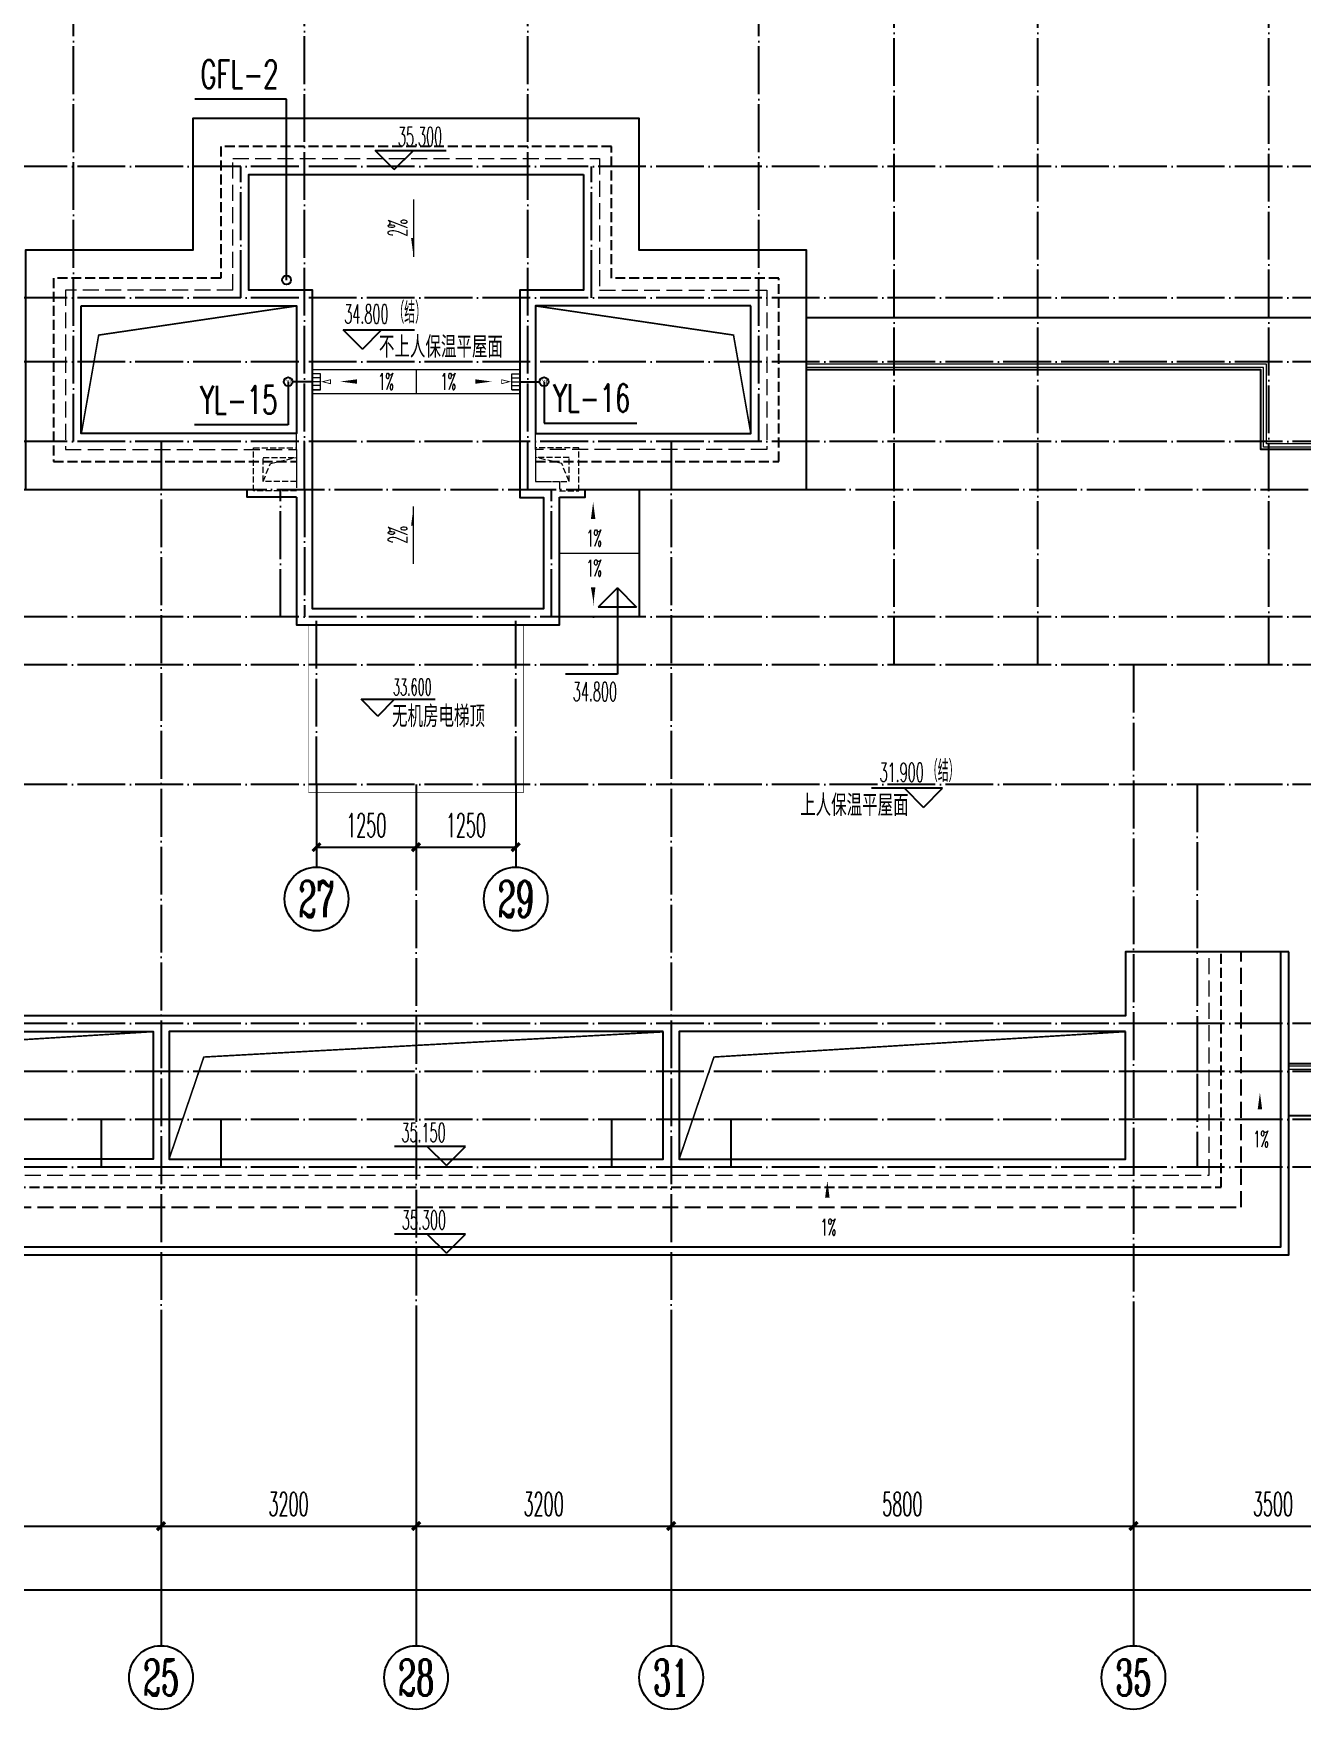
# Model space of a CAD drawing. Extents: x 27938 to 1507990, y 110129 to 923079.
# Drawn here: x 860617 to 876525, y 202607 to 223623 of the extents above; entities that cross this region are included whole.
import ezdxf
from ezdxf.enums import TextEntityAlignment as Align

# ---------------------------------------------------------------- set-up
doc = ezdxf.new("R2010")
doc.units = 0
doc.header["$LTSCALE"] = 1000
doc.header["$MEASUREMENT"] = 0
for name, pattern in [('#P_--_20B1_001_t3$0$DASH', [0.35, 0.25, -0.1]), ('$1$DASH', [0.35, 0.25, -0.1]), ('__DASH', [0.35, 0.25, -0.1]), ('DASH', [0.35, 0.25, -0.1]), ('DOTE', [2.4200000000000004, 2, -0.2, 0.02, -0.2])]:
    doc.linetypes.add(name, pattern=pattern)
for name, color, linetype in [('$RECOVER_210609100354-0', 7, 'Continuous'), ('AXIS', 3, 'Continuous'), ('AXIS_TEXT', 7, 'Continuous'), ('DIM_ELEV', 3, 'Continuous'), ('DIM_管井排水', 5, 'Continuous'), ('DIM_雨水', 4, 'Continuous'), ('DOTE', 1, 'Continuous'), ('PUB_TEXT', 4, 'Continuous'), ('ROOF', 4, 'Continuous'), ('STAIR', 2, 'Continuous'), ('VPIPE-凝结', 150, 'N'), ('VPIPE-管井排水', 210, 'GF'), ('VPIPE-雨水', 4, 'Y'), ('看线', 251, 'Continuous')]:
    doc.layers.add(name, color=color, linetype=linetype)
for name, color, linetype, lineweight in [('平面-分水线', 214, 'Continuous', 15), ('平面-排水沟', 86, 'Continuous', 15), ('平面-栏杆', 135, 'Continuous', 15), ('平面-看线', 45, 'Continuous', 15), ('线脚', 6, 'Continuous', 15)]:
    doc.layers.add(name, color=color, linetype=linetype, lineweight=lineweight)
doc.styles.add('_TCH_AXIS', font='COMPLEX', dxfattribs={"bigfont": 'GBCBIG'})
doc.styles.add('_TCH_DIM', font='SIMPLEX.shx', dxfattribs={"width": 0.7, "bigfont": 'GBCBIG.shx'})
doc.styles.add('_TCH_DIM_T3', font='SIMPLEX.shx', dxfattribs={"width": 0.4941176470588236, "bigfont": 'GBCBIG.shx'})
doc.styles.add('_TWT_SERIAL', font='SIMPLEX', dxfattribs={"width": 0.8, "height": 3.5, "bigfont": 'HZTXT'})
doc.styles.add('COMPLEX', font='COMPLEX')
doc.styles.get("Standard").update_dxf_attribs({"font": 'gbenor.shx', "bigfont": 'gbcbig.shx'})
doc.linetypes.add('GF', pattern='A,3,-0.2,["GF",Standard,S=0.25,R=0,X=-0.1,Y=-0.115],-0.35', length=3.55)
doc.linetypes.add('N', pattern='A,3,-0.2,["N",Standard,S=0.25,R=0,X=-0.1,Y=-0.115],-0.2', length=3.4)
doc.linetypes.add('Y', pattern='A,3,-0.2,["Y",Standard,S=0.25,R=0,X=-0.1,Y=-0.115],-0.2', length=3.4)
doc.dimstyles.new('_TCH_ARCH&&100', dxfattribs={"dimtxt": 297.5, "dimasz": 100, "dimexe": 250, "dimexo": 300, "dimgap": 126.25, "dimtad": 1, "dimdec": 0, "dimzin": 0, "dimdsep": 46, "dimtxsty": '_TCH_DIM_T3', "dimblk": 'ARCHTICK', "dimcen": 0.09, "dimclrt": 4, "dimazin": 2, "dimtfac": 1, "dimtdec": 0, "dimtix": 1, "dimtmove": 2, "dimatfit": 3, "dimfxl": 100, "dimtolj": 1, "dimtzin": 0, "dimarcsym": 0})

# ---------------------------------------------------------------- blocks, each defined once
blk = doc.blocks.new('DFSFSF')
at = {"layer": '平面-分水线'}
for p, q in [((697141.9143252881, 775567.7311356195), (697141.9143252881, 775667.5561356199)), ((697342.3369560526, 775667.5561356199), (697142.6869560517, 775667.5561356199)), ((697342.3369560526, 775567.7311356195), (697142.6869560517, 775567.7311356195)), ((697193.1069603423, 775567.7311356195), (697193.1069603423, 775667.5561356199)), ((697242.5119560522, 775567.7311356195), (697242.5119560522, 775667.5561356199)), ((697291.916951762, 775567.7311356195), (697291.916951762, 775667.5561356199)), ((697342.3369560526, 775667.5561356199), (697342.3369560526, 775567.7311356195)), ((697342.3369560526, 775567.7311356195), (697342.3369560526, 775667.5561356199))]:
    blk.add_line(p, q, dxfattribs=at)
blk = doc.blocks.new('DFGDGDGD')
at = {"layer": '平面-分水线', "const_width": 10}
blk.add_lwpolyline([(697267.5119560522, 775440.6606483405), (697242.5119560522, 775540.6606483405), (697217.5119560522, 775440.6606483405)], close=True, dxfattribs=at)
blk.add_blockref('DFSFSF', (0, 0))
blk = doc.blocks.new('_ArchTick')
at = {"color": 0, "linetype": 'ByBlock', "const_width": 0.4}
blk.add_lwpolyline([(-0.5, -0.5), (0.5, 0.5)], dxfattribs=at)
blk = doc.blocks.new('*D991')
at = {"layer": 'AXIS', "color": 0, "lineweight": -2}
for p, q in [((865416.5786959686, 213906.9768177416), (865416.5786959686, 213170.7137577193)), ((866666.5786939872, 213906.9768177414), (866666.5786939872, 213170.7137577193)), ((865416.5786959686, 213420.7137577193), (866666.5786939872, 213420.7137577193))]:
    blk.add_line(p, q, dxfattribs=at)
at = {"layer": 'Defpoints', "color": 0}
for p in [(865416.5786959686, 214206.9768177416), (866666.5786939872, 214206.9768177414), (866666.5786939872, 213420.7137577193)]:
    blk.add_point(p, dxfattribs=at)
at = {"layer": 'AXIS', "color": 0, "lineweight": -2, "xscale": 100, "yscale": 100, "zscale": 100, "rotation": 180}
blk.add_blockref('_ArchTick', (865416.5786959686, 213420.7137577193), dxfattribs=at)
at = {"layer": 'AXIS', "color": 0, "lineweight": -2, "xscale": 100, "yscale": 100, "zscale": 100}
blk.add_blockref('_ArchTick', (866666.5786939872, 213420.7137577193), dxfattribs=at)
at = {"layer": 'AXIS', "color": 4, "insert": (866041.5786949779, 213695.7137577193), "char_height": 297.5, "attachment_point": 5, "style": '_TCH_DIM_T3'}
blk.add_mtext('\\A1;1250', dxfattribs=at)
blk = doc.blocks.new('*D992')
at = {"layer": 'AXIS', "color": 0, "lineweight": -2}
for p, q in [((864166.5786979498, 213906.9768177417), (864166.5786979498, 213170.7137577195)), ((865416.5786959686, 213906.9768177416), (865416.5786959686, 213170.7137577195)), ((864166.5786979498, 213420.7137577195), (865416.5786959686, 213420.7137577195))]:
    blk.add_line(p, q, dxfattribs=at)
at = {"layer": 'Defpoints', "color": 0}
for p in [(864166.5786979498, 214206.9768177417), (865416.5786959686, 214206.9768177416), (865416.5786959686, 213420.7137577195)]:
    blk.add_point(p, dxfattribs=at)
at = {"layer": 'AXIS', "color": 0, "lineweight": -2, "xscale": 100, "yscale": 100, "zscale": 100, "rotation": 180}
blk.add_blockref('_ArchTick', (864166.5786979498, 213420.7137577195), dxfattribs=at)
at = {"layer": 'AXIS', "color": 0, "lineweight": -2, "xscale": 100, "yscale": 100, "zscale": 100}
blk.add_blockref('_ArchTick', (865416.5786959686, 213420.7137577195), dxfattribs=at)
at = {"layer": 'AXIS', "color": 4, "insert": (864791.5786969592, 213695.7137577195), "char_height": 297.5, "attachment_point": 5, "style": '_TCH_DIM_T3'}
blk.add_mtext('\\A1;1250', dxfattribs=at)
blk = doc.blocks.new('*D995')
at = {"layer": 'AXIS', "color": 0, "lineweight": -2}
for p, q in [((874416.5655704348, 207107.0013561631), (874416.5655704348, 204657.0013561631)), ((877916.5655704357, 207107.0013561631), (877916.5655704357, 204657.0013561631)), ((874416.5655704348, 204907.0013561631), (877916.5655704357, 204907.0013561631))]:
    blk.add_line(p, q, dxfattribs=at)
at = {"layer": 'Defpoints', "color": 0}
for p in [(874416.5655704348, 207407.0013561631), (877916.5655704357, 207407.0013561631), (877916.5655704357, 204907.0013561631)]:
    blk.add_point(p, dxfattribs=at)
at = {"layer": 'AXIS', "color": 0, "lineweight": -2, "xscale": 100, "yscale": 100, "zscale": 100, "rotation": 180}
blk.add_blockref('_ArchTick', (874416.5655704348, 204907.0013561631), dxfattribs=at)
at = {"layer": 'AXIS', "color": 0, "lineweight": -2, "xscale": 100, "yscale": 100, "zscale": 100}
blk.add_blockref('_ArchTick', (877916.5655704357, 204907.0013561631), dxfattribs=at)
at = {"layer": 'AXIS', "color": 4, "insert": (876166.5655704353, 205182.0013561631), "char_height": 297.5, "attachment_point": 5, "style": '_TCH_DIM_T3'}
blk.add_mtext('\\A1;3500', dxfattribs=at)
blk = doc.blocks.new('*D996')
at = {"layer": 'AXIS', "color": 0, "lineweight": -2}
for p, q in [((868616.587048099, 207107.0013561631), (868616.587048099, 204657.0013561631)), ((874416.5655704348, 207107.0013561631), (874416.5655704348, 204657.0013561631)), ((868616.587048099, 204907.0013561631), (874416.5655704348, 204907.0013561631))]:
    blk.add_line(p, q, dxfattribs=at)
at = {"layer": 'Defpoints', "color": 0}
for p in [(868616.587048099, 207407.0013561631), (874416.5655704348, 207407.0013561631), (874416.5655704348, 204907.0013561631)]:
    blk.add_point(p, dxfattribs=at)
at = {"layer": 'AXIS', "color": 0, "lineweight": -2, "xscale": 100, "yscale": 100, "zscale": 100, "rotation": 180}
blk.add_blockref('_ArchTick', (868616.587048099, 204907.0013561631), dxfattribs=at)
at = {"layer": 'AXIS', "color": 0, "lineweight": -2, "xscale": 100, "yscale": 100, "zscale": 100}
blk.add_blockref('_ArchTick', (874416.5655704348, 204907.0013561631), dxfattribs=at)
at = {"layer": 'AXIS', "color": 4, "insert": (871516.576309267, 205182.0013561631), "char_height": 297.5, "attachment_point": 5, "style": '_TCH_DIM_T3'}
blk.add_mtext('\\A1;5800', dxfattribs=at)
blk = doc.blocks.new('*D997')
at = {"layer": 'AXIS', "color": 0, "lineweight": -2}
for p, q in [((865416.5721294879, 207107.0013561631), (865416.5721294879, 204657.0013561631)), ((868616.587048099, 207107.0013561631), (868616.587048099, 204657.0013561631)), ((865416.5721294879, 204907.0013561631), (868616.587048099, 204907.0013561631))]:
    blk.add_line(p, q, dxfattribs=at)
at = {"layer": 'Defpoints', "color": 0}
for p in [(865416.5721294879, 207407.0013561631), (868616.587048099, 207407.0013561631), (868616.587048099, 204907.0013561631)]:
    blk.add_point(p, dxfattribs=at)
at = {"layer": 'AXIS', "color": 0, "lineweight": -2, "xscale": 100, "yscale": 100, "zscale": 100, "rotation": 180}
blk.add_blockref('_ArchTick', (865416.5721294879, 204907.0013561631), dxfattribs=at)
at = {"layer": 'AXIS', "color": 0, "lineweight": -2, "xscale": 100, "yscale": 100, "zscale": 100}
blk.add_blockref('_ArchTick', (868616.587048099, 204907.0013561631), dxfattribs=at)
at = {"layer": 'AXIS', "color": 4, "insert": (867016.5795887935, 205182.0013561631), "char_height": 297.5, "attachment_point": 5, "style": '_TCH_DIM_T3'}
blk.add_mtext('\\A1;3200', dxfattribs=at)
blk = doc.blocks.new('*D998')
at = {"layer": 'AXIS', "color": 0, "lineweight": -2}
for p, q in [((862216.557227761, 207107.0013561631), (862216.557227761, 204657.0013561631)), ((865416.5721294879, 207107.0013561631), (865416.5721294879, 204657.0013561631)), ((862216.557227761, 204907.0013561631), (865416.5721294879, 204907.0013561631))]:
    blk.add_line(p, q, dxfattribs=at)
at = {"layer": 'Defpoints', "color": 0}
for p in [(862216.557227761, 207407.0013561631), (865416.5721294879, 207407.0013561631), (865416.5721294879, 204907.0013561631)]:
    blk.add_point(p, dxfattribs=at)
at = {"layer": 'AXIS', "color": 0, "lineweight": -2, "xscale": 100, "yscale": 100, "zscale": 100, "rotation": 180}
blk.add_blockref('_ArchTick', (862216.557227761, 204907.0013561631), dxfattribs=at)
at = {"layer": 'AXIS', "color": 0, "lineweight": -2, "xscale": 100, "yscale": 100, "zscale": 100}
blk.add_blockref('_ArchTick', (865416.5721294879, 204907.0013561631), dxfattribs=at)
at = {"layer": 'AXIS', "color": 4, "insert": (863816.5646786245, 205182.0013561631), "char_height": 297.5, "attachment_point": 5, "style": '_TCH_DIM_T3'}
blk.add_mtext('\\A1;3200', dxfattribs=at)
blk = doc.blocks.new('*D999')
at = {"layer": 'AXIS', "color": 0, "lineweight": -2}
for p, q in [((856416.5721270917, 207107.0013561631), (856416.5721270917, 204657.0013561631)), ((862216.557227761, 207107.0013561631), (862216.557227761, 204657.0013561631)), ((856416.5721270917, 204907.0013561631), (862216.557227761, 204907.0013561631))]:
    blk.add_line(p, q, dxfattribs=at)
at = {"layer": 'Defpoints', "color": 0}
for p in [(856416.5721270917, 207407.0013561631), (862216.557227761, 207407.0013561631), (862216.557227761, 204907.0013561631)]:
    blk.add_point(p, dxfattribs=at)
at = {"layer": 'AXIS', "color": 0, "lineweight": -2, "xscale": 100, "yscale": 100, "zscale": 100, "rotation": 180}
blk.add_blockref('_ArchTick', (856416.5721270917, 204907.0013561631), dxfattribs=at)
at = {"layer": 'AXIS', "color": 0, "lineweight": -2, "xscale": 100, "yscale": 100, "zscale": 100}
blk.add_blockref('_ArchTick', (862216.557227761, 204907.0013561631), dxfattribs=at)
at = {"layer": 'AXIS', "color": 4, "insert": (859316.5646774264, 205182.0013561631), "char_height": 297.5, "attachment_point": 5, "style": '_TCH_DIM_T3'}
blk.add_mtext('\\A1;5800', dxfattribs=at)
blk = doc.blocks.new('*D1058')
at = {"layer": 'AXIS', "color": 0, "lineweight": -2}
for p, q in [((827916.5787028495, 207107.0013561631), (827916.5787028495, 203857.0013561631)), ((877916.5655704357, 207107.0013561631), (877916.5655704357, 203857.0013561631)), ((827916.5787028495, 204107.0013561631), (877916.5655704357, 204107.0013561631))]:
    blk.add_line(p, q, dxfattribs=at)
at = {"layer": 'Defpoints', "color": 0}
for p in [(827916.5787028495, 207407.0013561631), (877916.5655704357, 207407.0013561631), (877916.5655704357, 204107.0013561631)]:
    blk.add_point(p, dxfattribs=at)
at = {"layer": 'AXIS', "color": 0, "lineweight": -2, "xscale": 100, "yscale": 100, "zscale": 100, "rotation": 180}
blk.add_blockref('_ArchTick', (827916.5787028495, 204107.0013561631), dxfattribs=at)
at = {"layer": 'AXIS', "color": 0, "lineweight": -2, "xscale": 100, "yscale": 100, "zscale": 100}
blk.add_blockref('_ArchTick', (877916.5655704357, 204107.0013561631), dxfattribs=at)
at = {"layer": 'AXIS', "color": 4, "insert": (852916.5721366426, 204382.0013561631), "char_height": 297.5, "attachment_point": 5, "style": '_TCH_DIM_T3'}
blk.add_mtext('\\A1;50000', dxfattribs=at)
blk = doc.blocks.new('_AXISO')
blk.add_circle((0, 0), 0.5)
at = {"layer": 'AXIS_TEXT', "style": 'COMPLEX', "width": 1.041666666666667}
blk.add_attdef('A', text='', height=0.56, dxfattribs=at).set_placement((-0.25, -0.28), (0.25, -0.28), align=Align.FIT)

msp = doc.modelspace()

# ---------------------------------------------------------------- hatches: boundary and pattern name
at = {"layer": '平面-排水沟'}
for points in [[(865385.653623111, 220820.9700490696), (865385.6561428175, 221060.9700490563), (865353.6561428192, 221060.9703850172)], [(865385.653623111, 217693.0198522675), (865385.6561428175, 217453.0198522807), (865353.6561428192, 217453.0195163199)]]:
    msp.add_hatch(color=8, dxfattribs=at).paths.add_polyline_path(points)

# ---------------------------------------------------------------- linework, layer by layer
at = {"layer": '$RECOVER_210609100354-0', "color": 8, "const_width": 8}
msp.add_lwpolyline([(864066.5823855599, 216207.0026715852), (864066.5826710102, 214107.0013151336), (866766.5830283483, 214106.9993183208), (866766.5845814231, 216206.9972285404)], dxfattribs=at)
at = {"color": 8, "const_width": 20}
for points in [[(861216.5845350771, 218606.9926409525), (861434.2786906344, 219841.870035183), (863916.5984557411, 220207.0013551791)], [(869616.5728743888, 218606.9926409525), (869398.8787188315, 219841.870035183), (866916.5589537248, 220207.0013551791)], [(856516.5786928901, 209506.9960502706), (856953.4993404172, 210788.496660092), (862116.6023121042, 211106.9960506232)], [(862316.6023121042, 209506.9960502653), (862753.5229596313, 210788.4966600866), (868516.555078531, 211104.2274362365)], [(868716.555078531, 209506.9960502706), (869153.4757260581, 210788.496660092), (874316.5787023237, 211106.9960506232)]]:
    msp.add_lwpolyline(points, dxfattribs=at)
at = {"color": 8}
for points in [[(863916.5785922972, 217807.5292267018), (863296.5784183753, 217807.5292048064), (863296.5784183753, 217907.0013474397)], [(867216.579532457, 217807.5292048064), (867536.5789794909, 217807.5292048064), (867536.5789794909, 217907.0013474397)]]:
    msp.add_lwpolyline(points, dxfattribs=at)
at = {"layer": 'AXIS', "color": 8}
for p, q in [((864166.5785551321, 214206.9768177417), (864166.5785551321, 213170.7137577196)), ((866666.5785551346, 214206.9770384891), (866666.5787381363, 213170.713978467)), ((862216.557227761, 207407.080819317), (862216.557227761, 203407.080819317)), ((865416.5721294878, 207406.9433708026), (865416.5721294878, 203406.9433708026)), ((868616.5870480989, 207406.9433708026), (868616.5870480989, 203406.9433708026)), ((874416.5655704348, 207407.0013561629), (874416.5655704348, 203407.0013561629))]:
    msp.add_line(p, q, dxfattribs=at)
at = {"layer": 'DIM_ELEV', "color": 8}
for p, q in [((865143.0812600678, 221916.5013549859), (864903.0812600678, 222156.5013549859)), ((864903.0812600678, 222156.5013549859), (865795.3316434677, 222156.5013549859)), ((865143.0812600678, 221916.5013549859), (865383.0812600678, 222156.5013549859)), ((864742.3748098462, 219667.0019271357), (864502.3748098462, 219907.0019271357)), ((864502.3748098462, 219907.0019271357), (865394.625193246, 219907.0019271357)), ((864742.3748098462, 219667.0019271357), (864982.3748098462, 219907.0019271357)), ((867942.159396029, 216671.7039379429), (867702.159396029, 216431.7039379429)), ((867942.159396029, 216671.7039379429), (868182.159396029, 216431.7039379429)), ((867942.159396029, 216671.7039379429), (867942.159396029, 215587.8389850997)), ((868182.159396029, 216431.7039379429), (867702.159396029, 216431.7039379429)), ((867942.159396029, 215587.8389850997), (867289.9090126291, 215587.8389850997)), ((864936.7232804536, 215064.1382617264), (864726.7232804536, 215274.1382617264)), ((864726.7232804536, 215274.1382617264), (865657.6119419697, 215274.1382617264)), ((864936.7232804536, 215064.1382617264), (865146.7232804536, 215274.1382617264)), ((872022.9721173511, 214158.9588444846), (871130.7217339512, 214158.9588444846)), ((871782.9721173511, 213918.9588444846), (871542.9721173511, 214158.9588444846)), ((871782.9721173511, 213918.9588444846), (872022.9721173511, 214158.9588444846)), ((866037.1088841598, 209666.4753337365), (865144.8585007599, 209666.4753337365)), ((865797.1088841598, 209426.4753337365), (865557.1088841598, 209666.4753337365)), ((865797.1088841598, 209426.4753337365), (866037.1088841598, 209666.4753337365)), ((866037.1088841602, 208568.9753337363), (865144.8585007603, 208568.9753337363)), ((865797.1088841602, 208328.9753337363), (865557.1088841602, 208568.9753337363)), ((865797.1088841602, 208328.9753337363), (866037.1088841602, 208568.9753337363))]:
    msp.add_line(p, q, dxfattribs=at)
at = {"layer": 'DIM_管井排水'}
for p, q in [((863791.5797112789, 222799.638), (862641.8153233379, 222799.638)), ((863791.5797112789, 220532.0007439218), (863791.5797112789, 222799.638))]:
    msp.add_line(p, q, dxfattribs=at)
at = {"layer": 'DIM_雨水'}
for p, q in [((863811.5882730987, 219257.0430250208), (863811.5882730987, 218715.716)), ((867021.5784536989, 219257.0430250208), (867021.5784536989, 218737.994)), ((863811.5882730987, 218715.716), (862637.4927318415, 218715.716)), ((867021.5784536989, 218737.994), (868185.6416220879, 218737.994))]:
    msp.add_line(p, q, dxfattribs=at)
at = {"layer": 'DOTE', "color": 169, "linetype": 'DOTE', "ltscale": 0.3}
for p, q in [((861116.5787012345, 218507.0013474396), (861116.5787012078, 223957.0013549863)), ((864016.5787018152, 217907.2716151846), (864016.5787018152, 223957.0013549863)), ((866816.5787027521, 217907.2716151846), (866816.5787027522, 223957.0013549863)), ((869716.5787033328, 218507.0013474396), (869716.5787033596, 223957.0013549863)), ((871416.57870278, 215707.0013559542), (871416.5787021944, 223957.0013549863)), ((873216.5787028704, 215707.0013559542), (873216.5787028704, 223957.0013549863)), ((876116.5787029798, 215707.0013477625), (876116.5787029798, 223957.0013549863)), ((879916.5787020951, 221957.0013549863), (825916.5787028495, 221957.0013549863)), ((863216.5787018151, 220307.0013551889), (863216.5787018152, 221957.0013549863)), ((867616.5787027521, 220307.0013551889), (867616.5787027522, 221957.0013549863)), ((879916.5787020951, 220307.0013551889), (825916.5787028495, 220307.0013551889)), ((879916.5787020951, 219507.0013492608), (825916.5787028495, 219507.0013492609)), ((879916.5787020951, 218507.0013557434), (825916.5787028495, 218507.0013557436)), ((862216.7956122105, 218507.0013557435), (862216.5572260541, 207407.0013561631)), ((868616.3617923568, 218507.0013557435), (868616.6001785134, 207407.0013561631)), ((825916.5787028495, 217907.2716262441), (879916.5787020951, 217907.2715806554)), ((863716.5779403554, 216307.0013550045), (863716.5779400909, 217907.0013550054)), ((864016.5787018152, 217907.2716151846), (864016.5787018152, 216307.0013550045)), ((867116.5794454537, 216307.0013550045), (867116.5794457182, 217907.0013550054)), ((879916.5787020951, 216307.0013550044), (825916.5787028495, 216307.0013550046)), ((864166.5787071111, 214207.0013549624), (864166.5787071959, 216307.0013549863)), ((866666.578697456, 214207.0013550104), (866666.5786973714, 216307.0013549863)), ((879916.5787020951, 215707.0013559542), (825916.5787028495, 215707.0013559542)), ((874416.5787022669, 215707.0013478498), (874416.5787022669, 207407.0013561631)), ((879916.5787020951, 214207.001354228), (825916.5787028495, 214207.0013552647)), ((865416.5786953176, 214207.0013549863), (865416.5786953176, 207407.0013561631)), ((875216.578702175, 214207.0013551714), (875216.5787022663, 209407.00135616)), ((879916.5787020951, 211207.0013476044), (825916.5787028495, 211207.0013476044)), ((875216.5787022669, 211207.0013476045), (875216.578702267, 210607.0013476044)), ((879916.5787020951, 210607.0013476044), (825916.5787028495, 210607.0013476044)), ((879916.5787020951, 210007.0013561631), (825916.5787028495, 210007.0013561631)), ((861466.6130435566, 210007.0013561631), (861466.6001578184, 209407.0013561631)), ((862966.5829771796, 210007.0013561631), (862966.5958629177, 209407.0013561631)), ((867866.5744068645, 210007.0013561631), (867866.5615211263, 209407.0013561631)), ((869366.5443404875, 210007.0013561631), (869366.5572262256, 209407.0013561631)), ((879916.5787020951, 209407.0013561631), (825916.5787028495, 209407.0013561631))]:
    msp.add_line(p, q, dxfattribs=at)
at = {"layer": 'ROOF', "color": 8, "ltscale": 0.8}
for points in [[(867536.5789794909, 217907.0013474397), (870316.5787033299, 217907.0013474396), (870316.5787033446, 220907.0013551757), (868216.57795392, 220907.001355186), (868216.5775626353, 222557.001633511), (862616.5764251546, 222557.0016335037), (862616.5771113825, 220907.001355186), (860516.5787011711, 220907.0013551757), (860516.5787011858, 217907.0013474396), (863296.5784183753, 217907.0013474397)], [(876366.5787142861, 210057.0013476044), (878616.5787020951, 210057.0013476044), (878616.5787020951, 219057.0013557436), (876666.5787029798, 219057.0013557436), (876666.5787029798, 220057.0013492609), (870316.5787033404, 220057.0013492609)], [(876366.5787104731, 210707.0013476044), (877816.5787020951, 210707.0013476044), (877816.5787020951, 218407.0013557436), (876016.5787029798, 218407.0013557436), (876016.5787029798, 219407.0013492609), (870316.5787033372, 219407.0013492609)], [(863916.5785922972, 217807.5292267018), (863916.5787091109, 216207.0013550054), (867216.580153565, 216207.001354986), (867216.579532457, 217807.5292048064)], [(829466.578702684, 212107.0007525078), (829466.5786803926, 208307.0013476472), (851366.578677535, 208307.0015454626), (851366.5786775862, 209507.0013475439), (854466.5787246663, 209507.0013475528), (854466.578768238, 208307.0013476469), (876366.5786555209, 208307.0015454622), (876366.5787022603, 212107.0007343387)], [(829566.578702684, 212107.0007519212), (829566.5786809792, 208407.0013485505), (851266.5786775394, 208407.0015445593), (851266.5786775905, 209607.0013475436), (854566.5787210353, 209607.0013475531), (854566.578764607, 208407.0013485501), (876266.5786567508, 208407.001544559), (876266.5787022603, 212107.0007355687)], [(876366.5787022603, 212107.0007343387), (874316.5787023037, 212107.0007466375), (874316.5787023474, 211307.0007467209), (856516.57365037, 211307.0007455959)]]:
    msp.add_lwpolyline(points, dxfattribs=at)
for points in [[(867516.57768776, 221857.001354992), (867516.5776875162, 220407.0013549956), (866716.5787317341, 220407.0013548595), (866716.578350712, 217807.0013843368), (867016.5795326619, 217807.0013842984), (867016.5800759521, 216407.0013549872), (864116.578694514, 216407.0013550042), (864116.578402576, 220407.0013547705), (863316.5797044404, 220407.0013564869), (863316.5797044497, 221857.001354992)], [(861216.5787061247, 220207.0013551791), (863916.5901658484, 220207.0013551791), (863916.5901658484, 218607.0013474397), (861216.5787061247, 218607.0013474397)], [(869616.5787033412, 220207.0013551791), (866916.5672436175, 220207.0013551791), (866916.5672436175, 218607.0013474397), (869616.5787033412, 218607.0013474397)], [(856516.5786928901, 211107.0013540084), (862116.6023121042, 211107.0013540084), (862116.6023121042, 209506.9960502706), (856516.5786928901, 209506.9960502706)], [(868516.555078531, 211107.0013540084), (862316.6023121042, 211107.0013540084), (862316.6023121042, 209506.9960502653), (868516.555078531, 209506.9960502653)], [(874316.5787023237, 211107.0013540084), (868716.555078531, 211107.0013540084), (868716.555078531, 209506.9960502706), (874316.5787023237, 209506.9960502706)]]:
    msp.add_lwpolyline(points, close=True, dxfattribs=at)
at = {"layer": 'ROOF', "color": 8, "linetype": '__DASH', "ltscale": 0.8}
msp.add_lwpolyline([(830066.578702684, 212107.0007489881), (830066.5786839123, 208907.0013530668), (850766.5786775607, 208907.001540043), (850766.5786776118, 210107.0013475422), (855066.5787028804, 210107.0013475545), (855066.5787464521, 208907.0013530665), (875766.5786629008, 208907.0015400426), (875766.5787022603, 212107.0007417186)], dxfattribs=at)
at = {"layer": 'STAIR', "color": 8}
msp.add_lwpolyline([(867536.5789794909, 217907.0016213192), (868216.580916105, 217907.0016213195), (868216.5809162072, 216307.0017582238), (867216.5803973353, 216307.001406981)], dxfattribs=at)
at = {"layer": 'VPIPE-凝结', "color": 8}
for p, q in [((864116.5881635926, 219257.0013488074), (863866.5882572834, 219257.0013154668)), ((866716.578563205, 219257.0013488074), (866966.5784695141, 219257.0013154668))]:
    msp.add_line(p, q, dxfattribs=at)
at = {"layer": 'VPIPE-管井排水'}
msp.add_circle((863791.5797112789, 220532.0007439218), 55, dxfattribs=at)
at = {"layer": 'VPIPE-雨水', "color": 8}
for centre in [(863811.5882730987, 219257.0430250208), (867021.5784536989, 219257.0430250208)]:
    msp.add_circle(centre, 55, dxfattribs=at)
at = {"layer": 'VPIPE-雨水'}
for centre in [(863811.5882730987, 219257.0430250208), (867021.5784536989, 219257.0430250208)]:
    msp.add_circle(centre, 55, dxfattribs=at)
at = {"layer": '平面-排水沟', "color": 8}
for p, q in [((866716.578375823, 219406.9885525342), (864116.5898274732, 219407.0013487992)), ((865416.5841016481, 219406.9949506667), (865416.5826251494, 219106.9949506704)), ((866716.5768993243, 219106.9885525378), (864116.5883509745, 219107.0013488029)), ((867216.5809161532, 217106.9981619414), (868216.5809161561, 217107.0016897717))]:
    msp.add_line(p, q, dxfattribs=at)
for points in [[(865385.6611828798, 221541.0318846644), (865385.653623111, 220820.9700490696)], [(865385.6611828798, 216972.9580166727), (865385.653623111, 217693.0198522675)]]:
    msp.add_lwpolyline(points, dxfattribs=at)
for points in [[(864872.5735589792, 219259.1344415532, 0, 0, 0), (864464.7617952151, 219259.134441553, 0, 56.00000000000001, 0), (864674.7617952151, 219259.134441553, 0, 0, 0)], [(865960.5931678184, 219259.1344415532, 0, 0, 0), (866368.4049315825, 219259.134441553, 0, 56.00000000000001, 0), (866158.4049315825, 219259.1344415531, 0, 0, 0)], [(867638.0753059599, 217467.8475952445, 0, 0, 0), (867638.070914424, 217746.7441824204, 0, 56.00000000000001, 0), (867638.0742211068, 217536.7441824464, 0, 0, 0)], [(867638.0809879026, 216746.1526350218, 0, 0, 0), (867638.080987902, 216467.2560478113, 0, 56.00000000000001, 0), (867638.0809879025, 216677.2560478113, 0, 0, 0)], [(876003.4738924939, 209934.5973492385, 0, 0, 0), (876003.4738924939, 210342.4091130026, 0, 56.00000000000001, 0), (876003.4738924939, 210132.4091130026, 0, 0, 0)], [(870576.186460205, 208829.1765793208, 0, 0, 0), (870576.186460205, 209236.9883430849, 0, 56.00000000000001, 0), (870576.186460205, 209026.9883430849, 0, 0, 0)]]:
    msp.add_lwpolyline(points, format="xyseb", dxfattribs=at)
at = {"layer": '平面-栏杆', "color": 8}
for points in [[(876366.5787108837, 210637.0013476044), (877886.5787020951, 210637.0013476044), (877886.5787020951, 218477.0013557436), (876086.5787029798, 218477.0013557436), (876086.5787029798, 219477.0013492609), (870316.5787033376, 219477.0013492609)], [(876366.5787106492, 210677.0013476044), (877846.5787020951, 210677.0013476044), (877846.5787020951, 218437.0013557436), (876046.5787029798, 218437.0013557436), (876046.5787029798, 219437.0013492609), (870316.5787033373, 219437.0013492609)]]:
    msp.add_lwpolyline(points, dxfattribs=at)
at = {"layer": '平面-看线', "color": 8, "linetype": 'DASH', "ltscale": 0.8}
for p, q in [((863916.5901542488, 218407.0013474397), (863916.5901542488, 218607.0013474397)), ((866916.5672436175, 218407.0013474397), (866916.5672436175, 218607.0013474397))]:
    msp.add_line(p, q, dxfattribs=at)
for points in [[(863116.5797044404, 220407.0013551884), (863116.579704451, 222057.001354992), (867716.5776877936, 222057.001354992), (867716.5776875162, 220407.0013551884), (869816.5787033421, 220407.0013551781), (869816.5787033323, 218407.0013474396), (866916.5787028365, 218407.0013474397), (866916.5787031741, 218007.2716151681), (867216.5794938555, 218007.2716151185), (867216.5794938555, 217907.0013474397)], [(863116.5797170158, 220407.0013551884), (861016.5787011735, 220407.0013551781), (861016.5787011833, 218407.0013474396), (863916.5784186925, 218407.0013474397), (863916.5784191143, 217907.2716127363)], [(830466.578702684, 212107.0007466417), (830466.5786862588, 209307.0013566799), (850366.5786775777, 209307.0015364299), (850366.5786776288, 210507.001347541), (855466.5786883566, 210507.0013475557), (855466.5787319283, 209307.0013566795), (875366.5786678208, 209307.0015364296), (875366.5787022603, 212107.0007466385)]]:
    msp.add_lwpolyline(points, dxfattribs=at)
at = {"layer": '看线', "color": 8, "linetype": '#P_--_20B1_001_t3$0$DASH', "ltscale": 0.5}
for points in [[(866916.5672436175, 218257.0013474397), (869966.5787033316, 218257.0013474396), (869966.5787033428, 220557.0013551774), (867866.5780344533, 220557.0013551877), (867866.5776502461, 222207.0016335106), (862966.576578805, 222207.0016335041), (862966.5772526205, 220557.0013551877), (860866.5787011728, 220557.0013551774), (860866.578701184, 218257.0013474396), (863916.5901608982, 218257.0013474397)], [(830316.578702684, 212107.0007475216), (830316.5786853788, 209157.001355325), (850516.5786775713, 209157.0015377848), (850516.5786776224, 210357.0013475414), (855316.578693803, 210357.0013475552), (855316.5787373747, 209157.0013553246), (875516.5786659758, 209157.0015377845), (875516.5787022603, 212107.0007447935)]]:
    msp.add_lwpolyline(points, dxfattribs=at)
at = {"layer": '线脚', "color": 8, "linetype": '$1$DASH', "ltscale": 0.3}
for points in [[(863916.5785864585, 217887.5292267018), (863376.5784183753, 217887.5292048064), (863376.5784183753, 218427.5292048064), (863916.5784183753, 218427.5292048064)], [(867216.5795014119, 217887.5292048064), (867456.5789794909, 217887.5292048064), (867456.5789794909, 218427.5292048064), (866916.5789794909, 218427.5292048064)], [(863496.5784183753, 218007.5292048064), (863590.0416164243, 218231.8685895846), (863916.5784183753, 218307.5292048064)], [(867336.5789794909, 218007.5292048064), (867243.1157814419, 218231.8685895846), (866916.5789794909, 218307.5292048064)]]:
    msp.add_lwpolyline(points, dxfattribs=at)
for points in [[(863496.5784183753, 218307.5292048064), (863916.5784183753, 218307.5292048064), (863916.5784183753, 218007.5292048064), (863496.5784183753, 218007.5292048064)], [(867336.5789794909, 218307.5292048064), (866916.5789794909, 218307.5292048064), (866916.5789794909, 218007.5292048064), (867336.5789794909, 218007.5292048064)]]:
    msp.add_lwpolyline(points, close=True, dxfattribs=at)

# ---------------------------------------------------------------- block references
at = {"color": 8, "xscale": -1, "rotation": 90}
msp.add_blockref('DFGDGDGD', (1639784.144299212, 916499.5133048596), dxfattribs=at)
at = {"color": 8, "rotation": 270}
msp.add_blockref('DFGDGDGD', (91049.02242758521, 916499.5133048596), dxfattribs=at)
at = {"layer": 'AXIS', "color": 8}
ref = msp.add_blockref('_AXISO', (864166.5785551321, 212770.7137577196), dxfattribs=dict(at, xscale=800, yscale=800, zscale=800))
ref.add_attrib('A', '27', dxfattribs={"layer": 'AXIS_TEXT', "color": 8, "ltscale": 0.5, "height": 452.5483399593904, "style": '_TCH_AXIS', "width": 0.6176470588236335}).set_placement((863940.3043851524, 212544.4395877399), (864392.8527251119, 212544.4395877399), align=Align.FIT)
ref = msp.add_blockref('_AXISO', (866666.5788087754, 212770.713978467), dxfattribs=dict(at, xscale=800, yscale=800, zscale=800))
ref.add_attrib('A', '29', dxfattribs={"layer": 'AXIS_TEXT', "color": 8, "ltscale": 0.5, "height": 452.5483399593904, "style": '_TCH_AXIS', "width": 0.6176470588236335}).set_placement((866440.3046387957, 212544.4398084873), (866892.8529787551, 212544.4398084873), align=Align.FIT)
ref = msp.add_blockref('_AXISO', (862216.557227761, 203007.080819317), dxfattribs=dict(at, xscale=800, yscale=800, zscale=800))
ref.add_attrib('A', '25', dxfattribs={"layer": 'AXIS_TEXT', "color": 8, "ltscale": 0.5, "height": 452.5483399593904, "style": '_TCH_AXIS', "width": 0.6176470588236338}).set_placement((861990.2830577813, 202780.8066493373), (862442.8313977408, 202780.8066493373), align=Align.FIT)
ref = msp.add_blockref('_AXISO', (865416.5721294878, 203006.9433708026), dxfattribs=dict(at, xscale=800, yscale=800, zscale=800))
ref.add_attrib('A', '28', dxfattribs={"layer": 'AXIS_TEXT', "color": 8, "ltscale": 0.5, "height": 452.5483399593904, "style": '_TCH_AXIS', "width": 0.6176470588236337}).set_placement((865190.297959508, 202780.6692008229), (865642.8462994675, 202780.6692008229), align=Align.FIT)
ref = msp.add_blockref('_AXISO', (868616.5870480989, 203006.9433708026), dxfattribs=dict(at, xscale=800, yscale=800, zscale=800))
ref.add_attrib('A', '31', dxfattribs={"layer": 'AXIS_TEXT', "color": 8, "ltscale": 0.5, "height": 452.5483399593904, "style": '_TCH_AXIS', "width": 0.7500000000001266}).set_placement((868390.3128781192, 202780.6692008229), (868842.8612180786, 202780.6692008229), align=Align.FIT)
ref = msp.add_blockref('_AXISO', (874416.5655704348, 203007.0013561629), dxfattribs=dict(at, xscale=800, yscale=800, zscale=800))
ref.add_attrib('A', '35', dxfattribs={"layer": 'AXIS_TEXT', "color": 8, "ltscale": 0.5, "height": 452.5483399593904, "style": '_TCH_AXIS', "width": 0.6363636363637438}).set_placement((874190.291400455, 202780.7271861832), (874642.8397404145, 202780.7271861832), align=Align.FIT)

# ---------------------------------------------------------------- texts
at = {"layer": 'DIM_ELEV', "color": 7, "style": '_TCH_DIM', "width": 0.4941176470588236}
for s, height, p in [('35.300', 238, (865188.9316434676, 222212.5013549859)), ('33.600', 208.25, (865127.0119419697, 215323.1382617264)), ('34.800', 238, (867382.389012629, 215251.8389850997)), ('35.150', 238, (865232.8585007599, 209722.4753337364)), ('35.300', 238, (865237.3385007603, 208624.9753337363))]:
    msp.add_text(s, height=height, dxfattribs=at).set_placement(p)
at = {"layer": 'DIM_ELEV', "color": 8, "style": '_TCH_DIM'}
for s, height, width, p in [('（结）', 270.0709219858156, 0.7, (865132.0529030802, 219987.0819271357)), ('34.800', 238, 0.4941176470588236, (864516.0529030802, 219987.0819271357)), ('31.900', 238, 0.4941176470588236, (871231.5475774761, 214239.0388444846)), ('（结）', 270.0709219858156, 0.7, (871825.1475774761, 214239.0388444846))]:
    msp.add_text(s, height=height, dxfattribs=dict(at, width=width)).set_placement(p)
at = {"layer": 'DIM_管井排水', "color": 7, "style": '_TWT_SERIAL', "width": 0.6400000000000001}
msp.add_text('GFL-2', height=350, dxfattribs=at).set_placement((862711.8153233379, 222939.638))
at = {"layer": 'DIM_雨水', "color": 7, "style": '_TWT_SERIAL', "width": 0.6400000000000001}
for s, p in [('YL-15', (862707.4927318415, 218855.716)), ('YL-16', (867134.3082887545, 218877.994))]:
    msp.add_text(s, height=350, dxfattribs=at).set_placement(p)
at = {"layer": 'PUB_TEXT', "color": 8}
for s, height, p in [('不上人保温平屋面', 270.0709219858156, (864950.3694910785, 219557.6809500253)), ('YL', 56.00000000000001, (863781.2549397653, 219229.0430250208)), ('YL', 56.00000000000001, (866991.2451203655, 219229.0430250208)), ('无机房电梯顶', 270.0709219858156, (865114.717961686, 214924.817284616)), ('上人保温平屋面', 270.0709219858156, (870234.5519042038, 213809.6378673746))]:
    msp.add_text(s, height=height, dxfattribs=at).set_placement(p)
at = {"layer": '平面-排水沟', "color": 7, "style": '_TCH_DIM', "width": 0.4941176470588236}
for rotation, p in [(89.99939846437056, (865305.57628593, 221074.6018076148)), (90.00060153562943, (865305.5785200696, 217226.5880937338))]:
    msp.add_text('2%', height=238, rotation=rotation, dxfattribs=at).set_placement(p)
for p in [(864942.6435589792, 219155.0094415532), (865723.9231678185, 219155.0094415532), (867554.7764092897, 217189.5275952532), (867554.7809879027, 216816.2226350218), (875920.1738924938, 209656.2773492385), (870492.886460205, 208550.8565793208)]:
    msp.add_text('1%', height=208.25, dxfattribs=at).set_placement(p)

# ---------------------------------------------------------------- dimensions: what is measured, and where the dimension line sits
at = {"layer": 'AXIS', "color": 8}
for p1, p2, distance, picture, middle in [((864166.5786979498, 214206.9768177417), (865416.5786959686, 214206.9768177416), -786.2630600221164, '*D992', (864791.5786969592, 213695.7137577195)), ((865416.5786959686, 214206.9768177416), (866666.5786939872, 214206.9768177414), -786.2630600221165, '*D991', (866041.5786949779, 213695.7137577193)), ((827916.5787028495, 207407.0013561631), (877916.5655704357, 207407.0013561631), -3300, '*D1058', (852916.5721366426, 204382.0013561631)), ((856416.5721270917, 207407.0013561631), (862216.557227761, 207407.0013561631), -2500, '*D999', (859316.5646774264, 205182.0013561631)), ((862216.557227761, 207407.0013561631), (865416.5721294879, 207407.0013561631), -2500, '*D998', (863816.5646786245, 205182.0013561631)), ((865416.5721294879, 207407.0013561631), (868616.587048099, 207407.0013561631), -2500, '*D997', (867016.5795887935, 205182.0013561631)), ((868616.587048099, 207407.0013561631), (874416.5655704348, 207407.0013561631), -2500, '*D996', (871516.576309267, 205182.0013561631)), ((874416.5655704348, 207407.0013561631), (877916.5655704357, 207407.0013561631), -2500, '*D995', (876166.5655704353, 205182.0013561631))]:
    dim = msp.add_aligned_dim(p1=p1, p2=p2, distance=distance, dimstyle='_TCH_ARCH&&100', dxfattribs=at)
    dim.commit()
    dim.dimension.update_dxf_attribs({"geometry": picture, "text_midpoint": middle})

doc.saveas('drawing.dxf')
